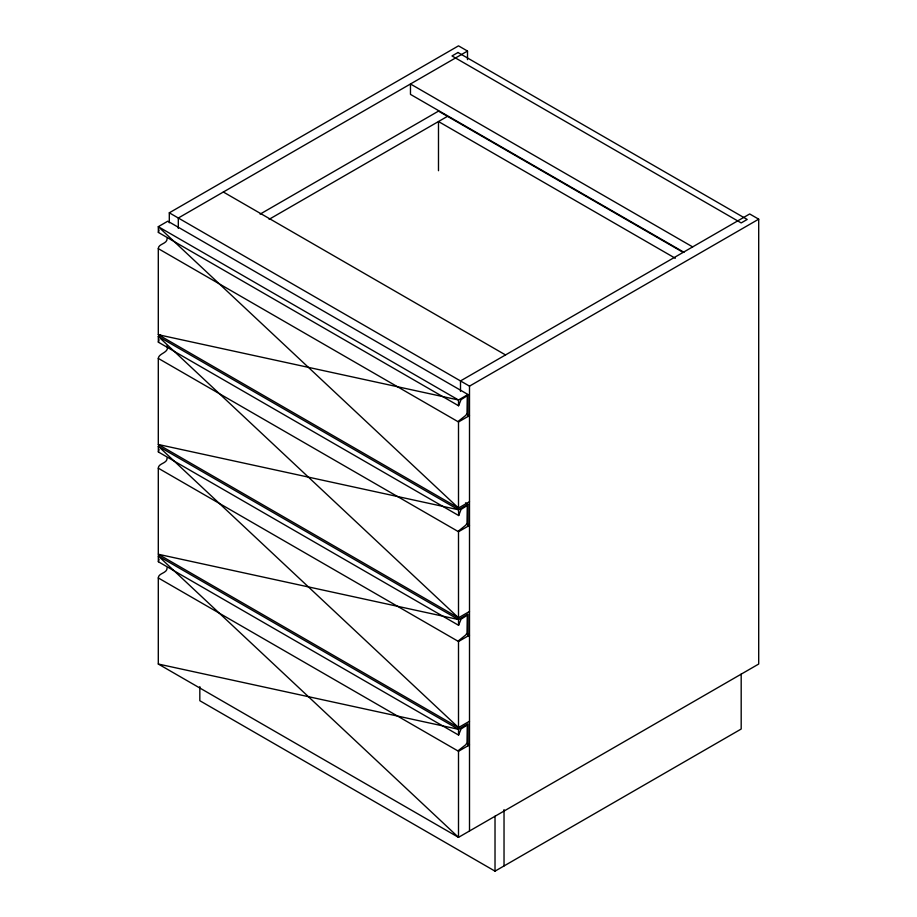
<?xml version="1.0" encoding="UTF-8"?>
<svg xmlns="http://www.w3.org/2000/svg" width="917" height="917" viewBox="0 0 917 917"><rect width="100%" height="100%" fill="white"/><g stroke="black" fill="none" stroke-linecap="round" stroke-linejoin="round"><path stroke-width="1.38" d="M460.506 391.33L460.506 380.933L749.693 213.97L758.703 219.174L758.703 664.034L458.5 837.347L158.297 664.034L158.297 577.951C158.286 572.919 167.456 573.389 167.077 567.806M158.297 555.989L158.377 561.743L458.58 735.067L461.079 728.946L467.28 725.003L467.017 742.678L465.825 744.673L458.5 750.438L458.5 837.347L158.297 555.989L458.5 729.313L468.002 723.822L468.002 745.785M469.504 721.221L458.5 727.582L158.297 554.258L158.297 468.174C158.286 463.142 167.456 463.612 167.077 458.042M158.297 446.224L158.377 451.978L458.58 625.291L461.079 619.17L467.28 615.238L467.017 632.913L465.825 634.896L458.5 640.777L458.5 727.582L158.297 446.224L458.5 619.548L468.002 614.058L468.002 636.008M469.504 611.456L458.5 617.806L158.297 444.493L158.297 358.409C158.801 352.896 169.76 352.885 167.077 345.583M469.504 501.679L458.5 508.041L158.297 334.716L158.297 248.633C158.286 243.601 167.456 244.071 167.077 238.5M468.002 526.243L468.002 504.281L465.527 502.848M468.002 416.467L468.002 394.516L167.8 221.192L158.297 226.682L158.377 232.425L458.58 405.75L461.079 399.629L467.28 395.697L467.017 413.372L465.825 415.355L458.5 421.132L458.5 508.041L158.297 226.682L458.5 399.995L468.002 394.516M159.077 229.926L158.377 232.425M159.077 339.703L158.377 342.201L158.297 336.447L160.67 335.083M159.077 449.468L158.377 451.978M159.077 559.244L158.377 561.743M169.301 222.831L169.301 212.813L458.5 45.85L467.51 51.054L467.51 59.628M467.51 51.054L178.311 218.017L178.311 228.413M260.119 214.12L438.486 111.129L683.062 252.335M269.117 219.312L447.496 116.333M169.301 212.813L469.504 386.137L758.703 219.174M468.002 504.281L458.5 509.772L158.297 444.493M458.695 515.549L461.079 509.405L467.28 505.462L467.017 523.137L465.825 525.132L458.5 531.012L458.5 617.806L158.297 336.447L458.5 509.772L458.695 515.549L158.377 342.201M199.826 686.627L199.826 700.714L495.02 871.15L741.188 729.026L741.188 674.075M158.297 334.716L458.5 399.995L458.58 405.75M158.297 554.258L458.5 619.548L458.58 625.291M158.297 664.034L458.5 729.313L458.58 735.067M692.656 246.902L410.472 83.986L410.472 94.382L683.99 252.301M675.302 258.262L438.486 121.537L438.486 170.711M223.347 192.02L505.531 354.936M467.028 414.163L469.504 415.596L458.5 421.958L158.297 248.633M467.028 523.939L469.504 525.372L458.5 531.722L158.297 358.409M467.028 633.704L469.504 635.137L458.5 641.499L158.297 468.174M467.028 743.481L469.504 744.913L458.5 751.264L158.297 577.951M504.029 809.585L504.029 865.946M495.02 816.199L495.02 871.15M469.504 386.137L469.504 830.997M457.996 52.498L452.001 55.96L741.188 222.923L747.195 219.461L457.996 52.498"/></g></svg>
